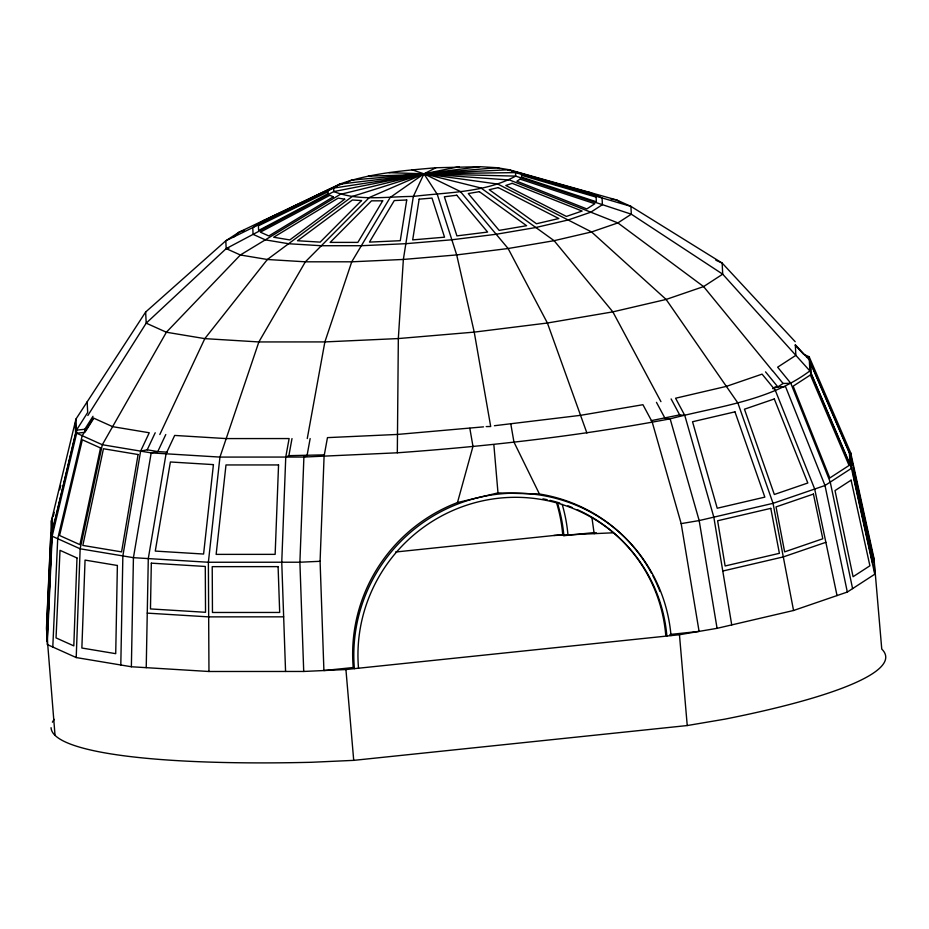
<?xml version="1.0" encoding="UTF-8"?>
<svg xmlns="http://www.w3.org/2000/svg" width="929" height="929" viewBox="0 0 929 929"><rect width="100%" height="100%" fill="white"/><g stroke="black" fill="none" stroke-linecap="round" stroke-linejoin="round"><path stroke-width="1.39" d="M435.968 167.743C403.581 170.622 370.497 173.096 339.666 184.139L239.229 232.076L225.793 240.797L145.644 312.039L75.957 419.06L76.666 433.204L102.318 444.736L151.195 452.887L219.952 457.091L303.899 457.056L397.322 452.795L398.332 338.562L403.36 259.446L413.347 196.425L423.949 173.828L435.968 167.743L479.968 166.686L497.015 167.719L509.138 169.74L616.74 200.002L630.919 206.377L722.158 263.058L795.178 341.698M120.805 664.99L122.86 555.914L140.627 451.122L149.244 432.763L112.618 426.655L93.388 418.004L82.205 435.689L57.714 538.704L52.79 647.025M795.224 345.228L803.608 354.274L809.159 356.759L850.72 452.887L873.968 558.259L874.758 574.227L847.329 592.04L793.552 610.492L717.072 628.329L679.459 634.728L345.925 669.53L303.713 671.458L208.967 671.493L131.372 666.755L133.428 557.679L151.195 452.887L157.779 451.575L167.301 452.168M146.225 667.661L148.292 558.584L166.059 453.793L174.675 435.434L226.2 438.581L289.116 438.558L285.749 457.068L281.754 562.231L285.563 671.47M131.372 666.755L76.213 657.558L80.149 548.795L102.318 444.736L166.384 332.234L240.367 254.987L340.177 194.428L423.949 173.828L459.147 166.686M671.005 635.61A160.415 157.442 -45.8 0 0 499.14 494.019A160.415 157.442 -45.8 0 0 354.379 668.659L353.229 667.533L323.907 670.541L320.087 561.302L324.093 456.139L327.461 437.629L397.484 434.435L483.486 426.864M75.957 419.06L51.397 520.797L46.45 628.573L55.032 735.362M47.089 641.474L52.012 533.153L76.503 430.139L87.686 412.453L87.163 401.851M285.749 457.068L288.884 455.663L291.996 438.581M307.267 438.546L324.871 341.918L351.743 261.804L390.18 197.482L423.949 173.828L479.968 166.686M310.147 438.569L307.034 455.663L303.899 457.056L299.893 562.219L303.713 671.458M53.22 516.57L54.242 512.343M59.688 489.769L60.71 485.53M353.229 667.533A160.415 157.442 -45.8 0 1 457.474 502.566L472.977 446.373L469.83 428.292M140.627 451.122L147.212 449.822L155.213 432.763M159.811 434.528L204.81 338.632L267.366 259.493L352.3 196.449L423.949 173.828L497.015 167.719L499.744 168.544M165.78 434.528L157.779 451.575L147.212 449.822M87.837 415.507L146.201 323.153L226.188 248.612L333.813 191.571L423.949 173.828L509.138 169.74L515.514 172.608L630.919 206.377L631.314 214.193L722.704 274.171L809.867 370.903L851.487 468.309L874.758 574.227M76.213 657.558L47.24 644.529L52.163 536.219L76.666 433.204L84.922 432.333L84.771 429.279L92.97 416.308M85.677 431.161L93.121 419.362M233.911 236.907L239.229 232.076L244.49 230.276M772.673 388.647L777.828 386.882L783.077 383.468L790.811 383.282L830.247 482.105L852.59 588.626M421.499 175.279L423.949 173.828L515.514 172.608L515.688 176.115C484.799 192.814 447.499 192.198 413.347 196.425C387.079 196.507 358.826 201.454 333.813 191.571L333.639 188.064L339.666 184.139L426.783 173.886M346.331 182.665L351.487 180.087L423.949 173.828L515.688 176.115L631.314 214.193L617.878 222.914L591.552 231.948L554.114 240.681L508.117 248.519L456.696 254.918L403.36 259.446L351.743 261.804L305.362 261.815L267.366 259.493L240.367 254.987L226.188 248.612L225.793 240.797L333.639 188.064L426.841 173.92M337.564 185.568L272.661 216.538L277.899 214.738M596.267 532.723L594.165 533.664L591.982 517.917M421.325 174.977L423.949 173.828L428.246 174.037M419.862 175.256L423.949 173.828L509.649 180.029L617.878 222.914L703.601 286.585L772.382 370.601M338.841 185.126L342.65 183.826M272.348 217.351L264.335 220.092L252.758 227.617L253.094 234.352L265.322 239.856L288.605 243.735L321.353 245.732L361.346 245.72L405.857 243.688L451.842 239.787L496.179 234.271L535.836 227.512L568.118 219.987L590.821 212.195L602.398 204.682L602.062 197.935L589.845 192.442L584.364 191.525M825.858 542.315L783.298 556.912L722.774 571.033M419.827 175.035L423.949 173.828L428.281 174.164M415.553 175.941L423.949 173.828L426.794 174.153M457.474 502.566L497.99 492.904L539.424 494.007A160.415 157.442 -45.8 0 1 651.612 573.344M731.727 624.915L713.82 517.139L684.789 415.426L679.668 414.891L651.171 420.663M419.699 174.78L423.949 173.828L497.828 184.081L591.552 231.948L666.128 299.44L737.905 403.047L773.044 503.332L793.552 610.492M397.322 452.795C488.782 446.21 580.01 435.898 670.146 418.84C717.478 406.379 769.653 401.165 809.867 370.903L809.159 356.759L806.5 357.038M494.414 425.726L580.555 415.333L642.938 404.707L652.158 421.905L681.178 523.619L699.177 520.565L773.044 503.332L824.998 485.507L851.487 468.309L850.72 452.887M51.06 727.674A418.84 61.186 -4.9 0 0 311.494 762.279L353.717 760.363L687.239 725.549L724.864 719.151A418.84 61.186 -4.9 0 0 881.76 649.092L873.968 558.259M669.855 634.495L699.084 631.395L681.178 523.619M226.188 248.612L228.94 248.333M76.503 430.139L84.771 429.279M486.215 426.574L490.698 426.516L474.231 332.117L456.696 254.918L437.292 194.393L423.949 173.828L412.023 169.786M395.568 552.012L562.707 534.57L563.857 535.696L594.548 532.538M324.442 454.862L288.884 455.663M553.87 535.499L612.919 532.805M320.087 561.302L299.893 562.219L208.375 562.254L133.428 557.679L80.149 548.795L52.163 536.219L51.397 520.797M368.29 176.173L426.783 174.304M774.925 386.952L785.562 386.696L824.998 485.507L847.329 592.04M283.659 616.844L208.677 616.879L147.258 613.128M388.937 172.655L423.949 173.828L481.025 188.006L554.114 240.681L612.85 311.865L660.937 401.642M507.629 170.135L510.23 170.564M611.05 199.061L616.74 200.002L620.398 202.325M511.531 170.785L585.932 191.629L594.409 195.438L516.396 172.074M715.853 260.225L722.158 263.058L722.704 274.171L703.601 286.585L666.128 299.44L612.85 311.865L547.402 323.013L474.231 332.117L398.332 338.562L324.871 341.918L258.866 341.942L204.81 338.632L166.384 332.234L146.201 323.153L145.644 312.039M567.584 534.872L567.991 535.267A160.415 157.442 -45.8 0 0 562.184 504.342M790.811 383.282L777.643 367.187L795.851 355.354L795.329 344.764L809.31 359.825L850.871 455.942L874.119 561.325M772.545 370.59L783.077 383.468M765.531 371.855L777.828 386.882M684.789 415.426L675.58 398.227L726.362 386.383L762.082 374.132L775.262 390.226L814.698 489.049L837.029 595.57M671.11 398.924L679.668 414.891M656.466 402.338L665.013 418.305L670.146 418.84L699.177 520.565L717.072 628.329M539.424 494.007L513.958 442.088L510.811 424.019M586.907 433.019L547.402 323.013L508.117 248.519L460.378 191.525L423.949 173.828L369.359 197.494L305.362 261.815L258.866 341.942L219.952 457.091L208.375 562.254L208.967 671.493M679.459 634.728L687.239 725.549M493.845 444.596L497.99 492.904M345.925 669.53L353.717 760.363M75.11 423.218L75.609 433.239L52.86 528.949L52.303 517.743M652.948 575.875A160.415 157.442 -45.8 0 1 659.962 591.483M557.47 503.158A156.223 153.331 -45.8 0 1 563.857 535.696M556.75 503.413A156.223 153.331 -45.8 0 1 562.707 534.57M577.199 509.615A156.223 153.331 -45.8 0 1 665.721 634.925L666.871 636.04A156.223 153.331 -45.8 0 0 499.488 498.141A156.223 153.331 -45.8 0 0 358.513 668.218M542.919 498.85A156.223 153.331 -45.8 0 1 547.158 499.709M549.968 500.348A156.223 153.331 -45.8 0 1 559.734 503.007M567.933 505.806A156.223 153.331 -45.8 0 1 571.95 507.373M52.396 722.193A418.84 61.186 -4.9 0 1 54.242 719.394M117.379 565.482L115.719 653.668L81.868 648.024L85.05 560.094L117.379 565.482M151.322 563.16L150.463 608.925L205.53 612.292L205.286 566.458L151.322 563.16M76.991 557.969L73.809 645.887L56.042 637.898L60.013 550.328L76.991 557.969M278.549 464.941L275.147 554.358L216.143 554.381L225.991 464.953L278.549 464.941M51.002 532.642L46.996 619.771L47.484 629.572L51.467 542.002L51.002 532.642M213.426 464.616L203.59 554.044L155.271 551.083L170.379 461.98L213.426 464.616M406.728 199.979L400.271 240.704L369.452 242.109L394.291 200.548L406.728 199.979M419.142 199.166L412.685 239.891L444.538 237.185L431.997 198.074L419.142 199.166M138.096 454.525L121.583 551.884L82.832 545.428L103.444 448.742L138.096 454.525M100.541 447.975L79.929 544.661L59.584 535.51L82.344 439.8L100.541 447.975M382.702 200.827L357.862 242.388L330.155 242.399L371.519 200.827L382.702 200.827M361.544 200.559L320.18 242.121L297.501 240.739L352.381 199.99L361.544 200.559M344.705 199.189L289.813 239.926L273.683 237.243L338.191 198.109L344.705 199.189M267.958 218.64L259.934 223.854L332.872 187.658L267.958 218.64M520.089 179.123L516.861 181.225L586.803 208.944L594.815 203.73L520.089 179.123M810.39 374.979L793.157 386.174L829.794 477.982L849.071 465.464L810.39 374.979M851.092 480.154L835.02 490.593L853.077 576.723L869.904 565.784L851.092 480.154M333.325 196.82L268.818 235.954L260.352 232.145L329.9 195.276L333.325 196.82M328.181 193.604L258.622 230.473L258.401 225.805L328.088 191.722L328.181 193.604M512.158 183.327L505.806 185.498L566.376 216.434L582.1 211.046L512.158 183.327M774.298 398.971L744.454 409.201L774.333 494.483L807.824 482.999L774.298 398.971M813.432 494.077L776.029 506.909L784.633 551.861L822.804 538.762L813.432 494.077M498.269 187.6L489.246 189.702L536.474 223.75L558.828 218.536L498.269 187.6M734.967 411.849L692.535 421.743L717.223 508.233L764.846 497.131L734.967 411.849M770.791 508.36L717.618 520.763L725.131 565.97L779.396 553.324L770.791 508.36M479.376 191.664L468.286 193.557L499.14 230.38L526.604 225.712L479.376 191.664M456.778 195.229L444.376 196.774L456.917 235.885L487.62 232.064L456.778 195.229M278.096 566.632L212.218 566.655L212.462 612.478L279.687 612.455L278.096 566.632M596.128 197.111L521.541 175.279L521.633 177.172L596.36 201.779L596.128 197.111M849.431 453.085L810.82 363.785L811.307 373.806L849.989 464.303L849.431 453.085M871.971 552.755L853.182 467.566L853.646 476.925L872.459 562.556L871.971 552.755"/></g></svg>
